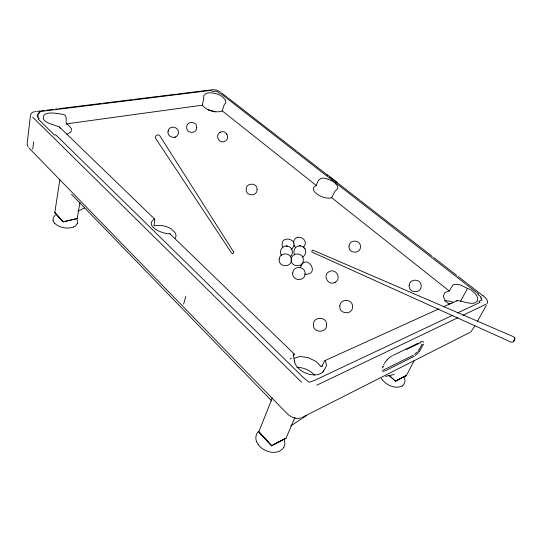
<?xml version="1.0" encoding="UTF-8"?>
<svg xmlns="http://www.w3.org/2000/svg" width="542" height="542" viewBox="0 0 542 542"><rect width="100%" height="100%" fill="white"/><g stroke="black" fill="none" stroke-linecap="round" stroke-linejoin="round"><path stroke-width="0.81" d="M293.459 242.999C294.252 231.536 311.352 239.442 303.073 247.491M514.568 339.793L513.064 341.982L511.221 342.205L312.612 252.362C310.898 251.766 312.178 249.361 313.635 250.431L513.633 336.778L514.825 338.005L514.676 339.543M63.211 221.827L54.871 212.782M168.447 130.168C165.439 136.598 176.428 140.703 178.189 133.745C180.303 127.553 170.059 124.165 168.325 130.575M259.279 432.238L271.779 445.856M32.723 149.206L33.645 141.875M202.308 105.189L203.745 98.624L203.684 95.69L205.12 94.281A10.406 4.383 15.8 0 1 210.093 92.797C215.316 93.109 221.563 94.538 224.537 99.22L225.445 100.026L225.899 102.763L224.252 104.586L222.464 110.311L221.536 111.381C214.727 112.77 206.759 110.764 202.308 105.189L66.3 123.894C65.596 120.263 67.933 114.213 61.91 114.22C57.174 113.427 41.104 110.155 43.502 119.321A12.48 5.779 10.5 0 0 52.052 124.369L59.308 126.909L154.47 218.887L154.816 219.747L153.962 225.885L157.146 225.397L162.166 225.601A13.658 7.608 14.4 0 1 171.645 229.266L174.714 232.213A13.658 7.608 14.4 0 1 175.859 236.847L175.818 236.942A13.171 7.337 14.4 0 1 175.235 238.216M54.803 212.681L59.83 179.592M77.215 218.392L79.925 202.579M300.241 267.734C305.742 251.441 321.718 275.051 304.746 274.259M388.919 375.274L395.491 381.195L405.592 375.87L395.491 381.195L389.176 375.471M77.289 223.69L77.601 221.427L77.059 219.53M283.744 447.468L284.868 444.311L284.564 439.914M183.657 304.001L185.804 296.379M168.101 131.374L168.223 130.961M487.183 303.622C488.721 300.343 485.361 297.646 483.173 295.722M258.832 432.089L271.603 445.815M514.71 339.455L514.548 339.854M423.532 344.184L419.332 351.602M422.164 344.062L421.893 344.739M258.846 431.771L272.233 397.984M293.791 355.484L294.225 353.967L169.849 233.751C162.959 234.205 143.61 226.177 154.47 218.887M285.973 438.383L294.943 417.381M322.978 372.144L326.697 365.511L325.214 360.769L324.502 361.033L322.219 365.85L321.142 366.602L316.115 361.521L308.161 357.571L299.801 356.48L294.225 358.269M77.099 218.622L63.224 221.827L77.133 218.548M514.392 340.139L514.195 340.545M421.872 344.793L418.919 349.949M323.649 370.606L323.405 371.114A15.833 10.108 23.6 0 1 317.829 374.583C310.925 375.904 303.676 373.181 298.608 368.479A15.833 10.108 23.6 0 1 294.631 361.968L294.475 360.816M382.618 366.975L382.828 366.527M383.431 366.88L383.851 366.026M63.068 221.753L55.284 213.074M383.668 364.807L383.905 364.353M77.282 223.71L75.494 225.946L73.468 227.057M259.388 432.306L268.839 442.692M406.344 375.701L414.135 360.681M514.358 340.247L513.897 341.02M460.388 301.65L467.441 288.412L460.05 284.76L454.318 284.333L452.855 285.2L449.223 290.973L444.84 292.531L443.275 296.169L445.416 300.959L449.42 304.475M514.297 340.362L514.019 340.816M474.982 325.661L471.025 331.69M477.217 321.663L486.316 305.356M283.744 447.482C277.592 456.1 263.771 452.17 258.31 444.657M300.959 265.438L301.318 264.943M301.488 264.699L301.84 264.225M316.318 185.52C318.913 175.947 323.818 177.065 332.043 180.981A8.496 3.99 20 0 1 335.274 183.203L337.686 186.333L337.768 188.562L334.814 191.441L331.731 197.755L328.574 198.203A11.436 5.542 19.7 0 1 316.582 193.779A11.436 5.542 19.7 0 1 314.252 186.794L316.318 185.52L222.193 110.839M418.587 350.389L418.878 350.01M258.114 431.676C255.716 434.393 255.147 438.444 256.644 441.744M294.238 353.98L293.317 355.2L294.631 361.968M418.675 352.375L415.301 355.538M417.333 351.86L414.623 354.373M387.157 359.827L388.621 358.357A8.618 2.886 -47.9 0 1 389.373 357.693M54.83 212.857L55.372 213.135M290.316 256.556C294.428 253.439 292.043 246.115 286.914 246.027M55.298 215.079L53.333 217.389L53.028 220.56M402.306 385.951C405.098 384.163 405.687 380.233 404.149 377.428M395.403 381.175L405.694 375.938M220.059 132.363C214.625 135.29 219.273 144.104 224.7 141.387C231.061 138.772 225.777 128.698 220.059 132.363L220.458 132.18M456.615 300.993L457.231 300.539C462.719 301.135 468.268 303.954 474.02 303.208C483.281 300.078 472.983 289.74 467.441 288.412M291.088 249.747C302.45 239.408 278.005 233.168 282.741 247.477M285.851 438.397L285.316 438.58M406.215 375.701L405.734 375.87M290.688 425.985L306.691 415.396M470.503 332.138L301.86 417.591M334.834 282.477C342.029 279.293 336.304 267.87 329.502 271.522C321.738 274.753 328.513 286.887 335.315 282.158M285.844 438.532L285.309 438.674M486.127 304.109L462.943 315.315M406.229 375.802L405.592 375.87M302.45 257.057C305.58 255.587 306.772 251.19 304.685 248.399M414.108 356.345L385.023 370.952L382.51 371.304M413.322 355.274L383.465 370.01M402.299 385.951C394.861 389.535 385.592 384.854 381.311 378.411M269.963 443.891L271.65 445.693L285.153 438.58M271.65 445.693L285.106 438.654L273.988 444.447M78.068 211.021L84.566 207.965M392.225 355.762L392.652 355.559M393.377 355.206L418.139 343.154M406.663 349.495L420.585 342.707M457.617 317.863L316.826 385.152M452.888 315.159L314.326 380.491L309.082 382.306L303.716 377.882L55.711 134.802L54.498 135.026L37.987 118.82L39.2 118.617L37.188 116.645L38.435 116.449L37.086 115.1L38.299 114.884L37.649 114.186L38.868 113.989L38.238 113.278L39.437 113.109L38.807 112.397L39.986 112.255L39.363 111.638L210.303 90.453L212.667 91.415L215.337 91.137L217.139 91.645L219.347 93.285L220.282 93.197L478.701 294.076L477.881 294.475L481.276 297.131L480.537 297.592L481.662 298.513L480.903 298.947L482.028 299.902L478.81 301.447L479.995 302.382L457.373 313.046M321.142 366.602L322.605 365.925M420.341 342.083L420.924 341.833M324.861 360.667L438.891 308.872M443.403 306.819L457.231 300.539M290.139 359.034L291.433 358.472M73.461 227.057C67.167 229.198 59.464 227.891 54.586 223.25M174.361 137.35L174.72 137.228M174.937 137.16L175.384 137.011M34.492 111.699C31.809 111.97 30.162 114.267 30.298 116.882L27.1 143.806L28.008 146.78M385.606 376.405L394.359 374.447M421.188 341.745L422.015 341.623M300.715 417.923C295.119 419.793 289.719 416.5 286.027 412.516L28.848 147.878M35.25 111.659L36.158 111.496M55.27 213.263L63.258 221.773M37.093 111.361L40.311 110.961M41.395 110.832L44.539 110.439M46.632 110.182L53.204 109.369M55.67 109.064L57.337 108.861M59.003 108.657L101.523 103.407M103.183 103.204L132.255 99.613M133.915 99.41L158.82 96.334M159.646 96.232L176.143 94.193M177.79 93.99L203.148 90.86M203.806 90.778L207.112 90.372M207.918 90.27L211.522 89.877M66.903 134.28L70.961 132.038L71.456 128.684L68.421 125.08L66.3 123.894M287.267 246.048C282.341 245.126 278.5 251.413 281.528 255.39M300.112 245.831C295.647 245.343 292.213 250.871 294.652 254.659M212.003 89.687L216.509 90.053L220.669 92.099M300.241 245.838L303.086 246.8L305.038 248.907M299.604 245.804L300.614 245.858M286.264 245.993L286.759 246.021M259.293 432.414L258.839 431.954M221.576 92.926L222.118 93.332M327.429 174.863L337.104 182.369M222.681 93.766L226.956 97.079M227.579 97.567L296.738 151.238M297.389 151.74L327.612 175.195M329.543 176.699L359.793 200.167M360.464 200.689L432.313 256.447M433.634 257.477L456.737 275.404M458.044 276.413L466.52 282.992M467.177 283.507L483.159 295.932M331.731 197.755L449.223 290.973M301.609 382.225L32.642 117.113M295.654 247.613L293.852 245.201M59.308 126.909L60.148 128.197M169.849 233.751L170.296 234.191M71.524 194.334L271.793 400.985M54.579 223.25L53.035 220.574M226.786 133.962L227.044 134.321M304.306 247.857L304.604 248.283M258.31 444.65L256.644 441.75M233.467 251.718L159.904 135.906C158.332 133.278 154.023 136.022 155.744 138.556L231.488 252.877C232.43 254.815 234.408 252.369 233.575 251.922M423.431 341.67L423.668 342.185M514.9 338.371L514.825 338.005M444.576 300.702A14.681 7.656 26.8 0 1 453.478 302.531M296.928 367.293A17.303 11.348 23.9 0 1 314.617 375.166M448.525 303.615A13.143 6.836 27 0 1 451.832 303.493M208.162 109.945A10.271 4.505 15.7 0 1 215.045 111.95M386.128 361.013A8.597 2.879 -47.9 0 0 385.498 361.826L385.199 362.246A9.35 3.13 -47.9 0 0 384.908 362.666M386.46 360.613A8.597 2.879 -47.9 0 1 387.151 359.834M389.745 357.388A8.618 2.886 -47.9 0 1 390.118 357.097M390.491 356.826A8.618 2.886 -47.9 0 1 391.561 356.121M384.38 363.506A9.35 3.13 -47.9 0 1 384.637 363.086M382.185 368.086A9.329 3.116 -47.9 0 1 382.435 367.381M382.435 370.518A8.604 2.879 -47.9 0 1 382.3 370.41M418.81 351.182A8.286 2.669 -48.5 0 1 418.492 351.562M422.469 341.704A8.326 2.683 -48.5 0 1 422.618 341.778M339.841 305.905C338.628 314.502 353.059 315.268 352.578 306.487C352.781 298.825 340.301 298.154 339.841 305.905M292.748 272.911C291.555 281.339 305.532 281.894 305.078 273.439C305.275 265.98 293.188 265.417 292.748 272.911M291.291 259.272C290.146 267.45 303.791 268.087 303.351 259.774C303.547 252.47 291.711 251.922 291.291 259.272M349.021 246.068C347.944 253.798 360.904 254.374 360.471 246.529C360.667 239.598 349.434 239.124 349.021 246.068M196.705 127.661C196.793 134.179 186.285 133.766 186.638 127.356C186.34 120.568 197.356 121.029 196.705 127.661M279.198 259.198C278.026 267.436 291.779 268.066 291.325 259.699C291.528 252.348 279.604 251.793 279.198 259.198M257.077 189.354C257.579 196.563 245.783 196.644 246.156 189.456C245.878 182.437 257.247 182.397 257.077 189.354M409.21 285.322C408.051 293.513 422.049 293.879 421.134 285.532C420.992 278.588 409.583 278.283 409.21 285.322M326.657 324.672C327.205 333.228 313.235 333.432 313.411 324.976C312.653 316.298 326.873 316.101 326.657 324.672"/></g></svg>
